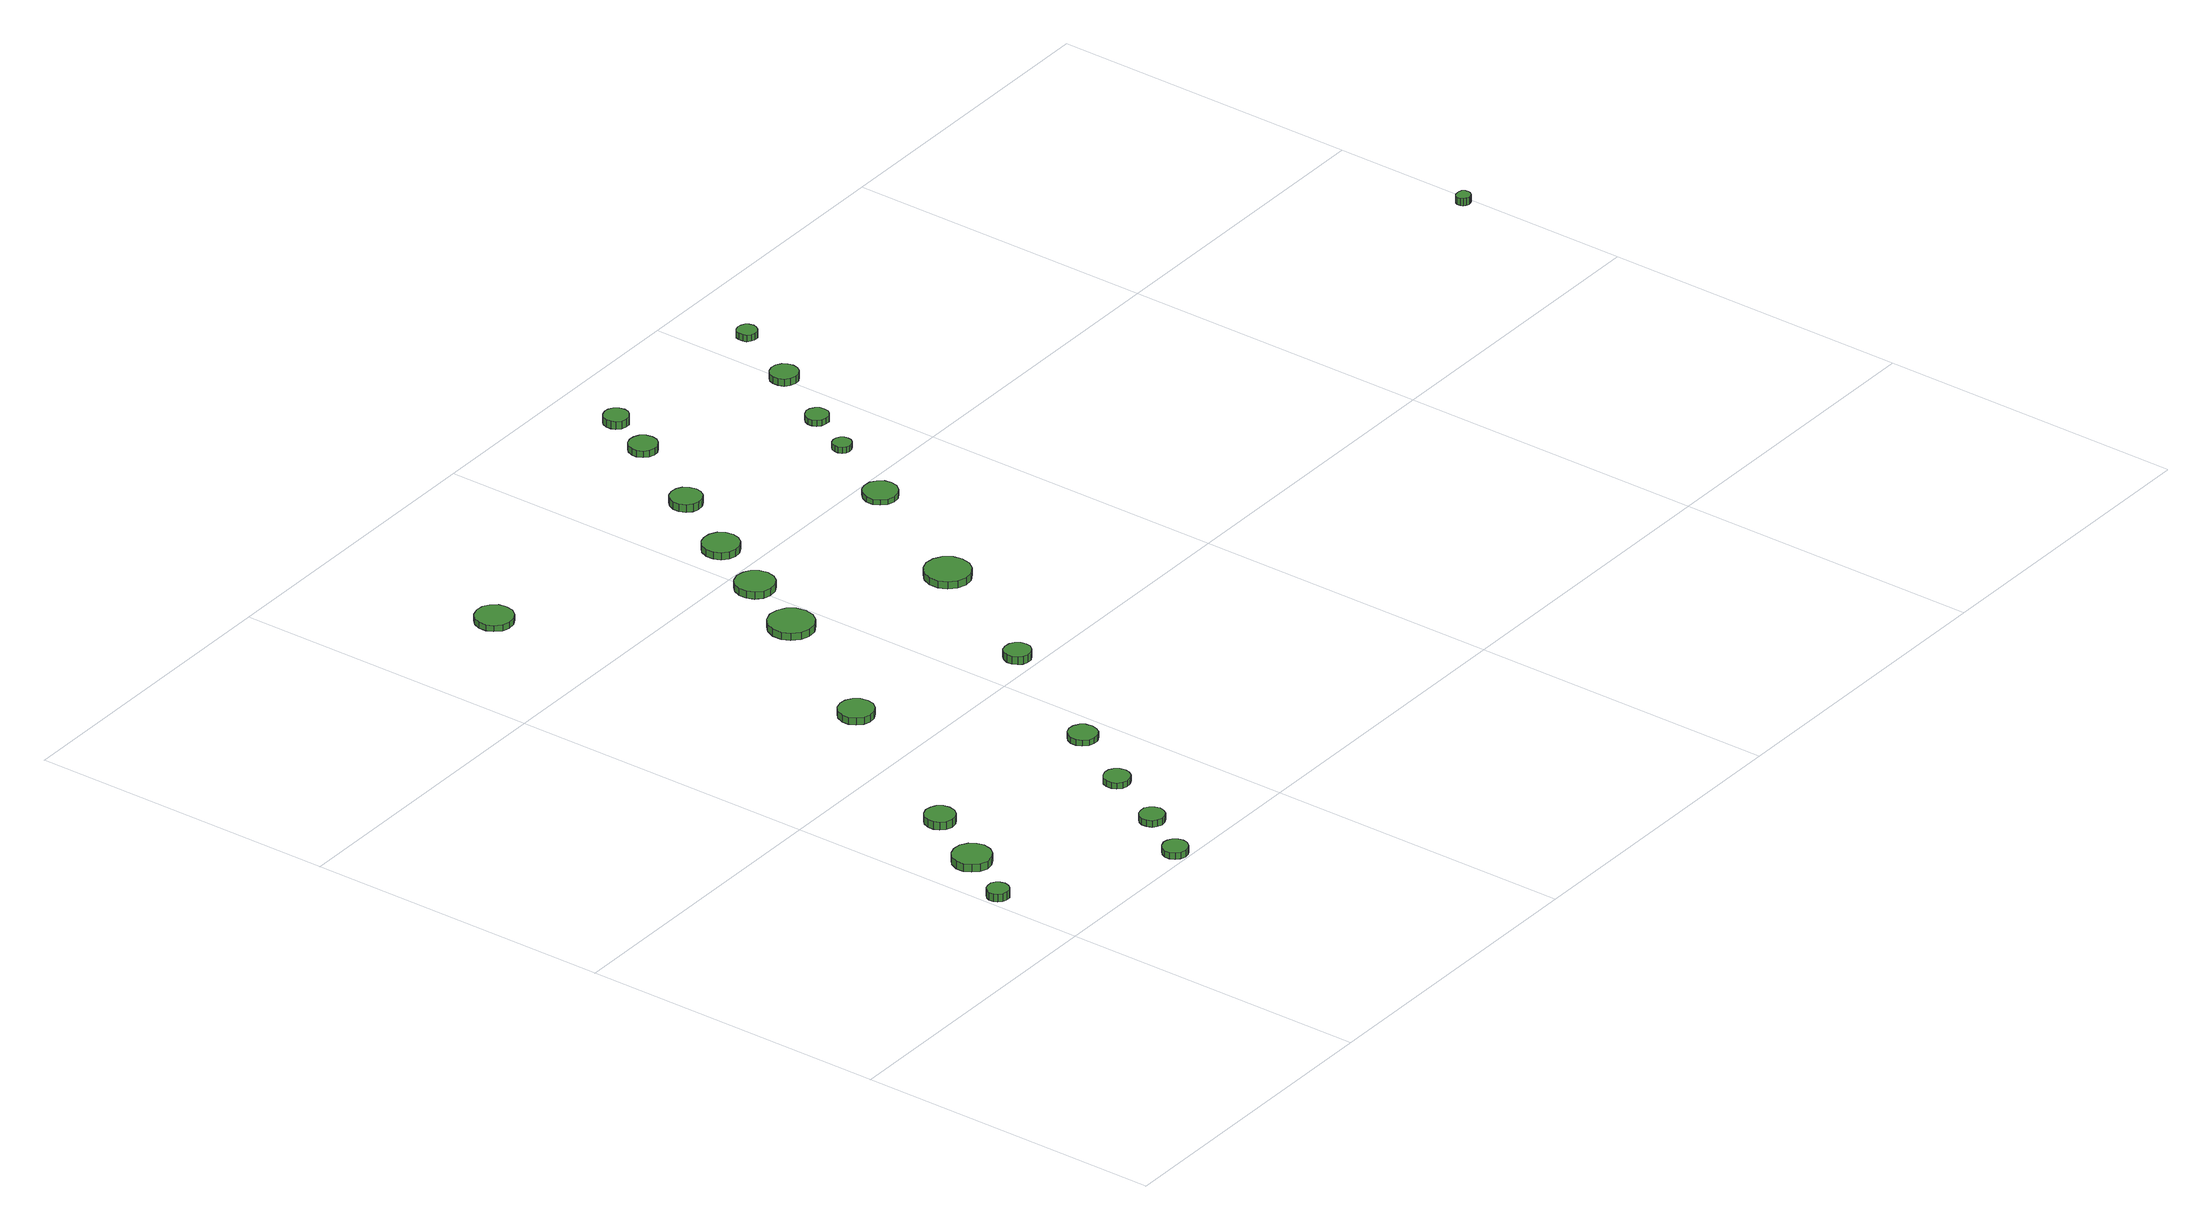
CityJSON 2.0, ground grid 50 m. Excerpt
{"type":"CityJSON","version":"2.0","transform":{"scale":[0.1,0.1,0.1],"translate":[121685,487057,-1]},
"CityObjects":{
"tree1":{"type":"SolitaryVegetationObject","attributes":{"function":"something"},"geometry":[{"type":"MultiSurface","lod":"1","boundaries":[[[0,1,2,3,4,5,6,7,8,9,10,11,12,13,14]],[[15,16,17,18,19,20,21,22,23,24,25,26,27,28,29]],[[0,29,28,1]],[[1,28,27,2]],[[2,27,26,3]],[[3,26,25,4]],[[4,25,24,5]],[[5,24,23,6]],[[6,23,22,7]],[[7,22,21,8]],[[8,21,20,9]],[[9,20,19,10]],[[10,19,18,11]],[[11,18,17,12]],[[12,17,16,13]],[[13,16,15,14]],[[14,15,29,0]]]}]},
"tree2":{"type":"SolitaryVegetationObject","attributes":{"function":"something"},"geometry":[{"type":"MultiSurface","lod":"1","boundaries":[[[30,31,32,33,34,35,36,37,38,39,40,41,42,43,44]],[[45,46,47,48,49,50,51,52,53,54,55,56,57,58,59]],[[30,59,58,31]],[[31,58,57,32]],[[32,57,56,33]],[[33,56,55,34]],[[34,55,54,35]],[[35,54,53,36]],[[36,53,52,37]],[[37,52,51,38]],[[38,51,50,39]],[[39,50,49,40]],[[40,49,48,41]],[[41,48,47,42]],[[42,47,46,43]],[[43,46,45,44]],[[44,45,59,30]]]}]},
"tree3":{"type":"SolitaryVegetationObject","attributes":{"function":"something"},"geometry":[{"type":"MultiSurface","lod":"1","boundaries":[[[60,61,62,63,64,65,66,67,68,69,70,71,72,73,74]],[[75,76,77,78,79,80,81,82,83,84,85,86,87,88,89]],[[60,89,88,61]],[[61,88,87,62]],[[62,87,86,63]],[[63,86,85,64]],[[64,85,84,65]],[[65,84,83,66]],[[66,83,82,67]],[[67,82,81,68]],[[68,81,80,69]],[[69,80,79,70]],[[70,79,78,71]],[[71,78,77,72]],[[72,77,76,73]],[[73,76,75,74]],[[74,75,89,60]]]}]},
"tree4":{"type":"SolitaryVegetationObject","attributes":{"function":"something"},"geometry":[{"type":"MultiSurface","lod":"1","boundaries":[[[90,91,92,93,94,95,96,97,98,99,100,101,102,103,104]],[[105,106,107,108,109,110,111,112,113,114,115,116,117,118,119]],[[90,119,118,91]],[[91,118,117,92]],[[92,117,116,93]],[[93,116,115,94]],[[94,115,114,95]],[[95,114,113,96]],[[96,113,112,97]],[[97,112,111,98]],[[98,111,110,99]],[[99,110,109,100]],[[100,109,108,101]],[[101,108,107,102]],[[102,107,106,103]],[[103,106,105,104]],[[104,105,119,90]]]}]},
"tree5":{"type":"SolitaryVegetationObject","attributes":{"function":"something"},"geometry":[{"type":"MultiSurface","lod":"1","boundaries":[[[120,121,122,123,124,125,126,127,128,129,130,131,132,133,134]],[[135,136,137,138,139,140,141,142,143,144,145,146,147,148,149]],[[120,149,148,121]],[[121,148,147,122]],[[122,147,146,123]],[[123,146,145,124]],[[124,145,144,125]],[[125,144,143,126]],[[126,143,142,127]],[[127,142,141,128]],[[128,141,140,129]],[[129,140,139,130]],[[130,139,138,131]],[[131,138,137,132]],[[132,137,136,133]],[[133,136,135,134]],[[134,135,149,120]]]}]},
"tree6":{"type":"SolitaryVegetationObject","attributes":{"function":"something"},"geometry":[{"type":"MultiSurface","lod":"1","boundaries":[[[150,151,152,153,154,155,156,157,158,159,160,161,162,163,164]],[[165,166,167,168,169,170,171,172,173,174,175,176,177,178,179]],[[150,179,178,151]],[[151,178,177,152]],[[152,177,176,153]],[[153,176,175,154]],[[154,175,174,155]],[[155,174,173,156]],[[156,173,172,157]],[[157,172,171,158]],[[158,171,170,159]],[[159,170,169,160]],[[160,169,168,161]],[[161,168,167,162]],[[162,167,166,163]],[[163,166,165,164]],[[164,165,179,150]]]}]},
"tree7":{"type":"SolitaryVegetationObject","attributes":{"function":"something"},"geometry":[{"type":"MultiSurface","lod":"1","boundaries":[[[180,181,182,183,184,185,186,187,188,189,190,191,192,193,194]],[[195,196,197,198,199,200,201,202,203,204,205,206,207,208,209]],[[180,209,208,181]],[[181,208,207,182]],[[182,207,206,183]],[[183,206,205,184]],[[184,205,204,185]],[[185,204,203,186]],[[186,203,202,187]],[[187,202,201,188]],[[188,201,200,189]],[[189,200,199,190]],[[190,199,198,191]],[[191,198,197,192]],[[192,197,196,193]],[[193,196,195,194]],[[194,195,209,180]]]}]},
"tree8":{"type":"SolitaryVegetationObject","attributes":{"function":"something"},"geometry":[{"type":"MultiSurface","lod":"1","boundaries":[[[210,211,212,213,214,215,216,217,218,219,220,221,222,223,224]],[[225,226,227,228,229,230,231,232,233,234,235,236,237,238,239]],[[210,239,238,211]],[[211,238,237,212]],[[212,237,236,213]],[[213,236,235,214]],[[214,235,234,215]],[[215,234,233,216]],[[216,233,232,217]],[[217,232,231,218]],[[218,231,230,219]],[[219,230,229,220]],[[220,229,228,221]],[[221,228,227,222]],[[222,227,226,223]],[[223,226,225,224]],[[224,225,239,210]]]}]},
"tree9":{"type":"SolitaryVegetationObject","attributes":{"function":"something"},"geometry":[{"type":"MultiSurface","lod":"1","boundaries":[[[240,241,242,243,244,245,246,247,248,249,250,251,252,253,254]],[[255,256,257,258,259,260,261,262,263,264,265,266,267,268,269]],[[240,269,268,241]],[[241,268,267,242]],[[242,267,266,243]],[[243,266,265,244]],[[244,265,264,245]],[[245,264,263,246]],[[246,263,262,247]],[[247,262,261,248]],[[248,261,260,249]],[[249,260,259,250]],[[250,259,258,251]],[[251,258,257,252]],[[252,257,256,253]],[[253,256,255,254]],[[254,255,269,240]]]}]},
"tree10":{"type":"SolitaryVegetationObject","attributes":{"function":"something"},"geometry":[{"type":"MultiSurface","lod":"1","boundaries":[[[270,271,272,273,274,275,276,277,278,279,280,281,282,283,284]],[[285,286,287,288,289,290,291,292,293,294,295,296,297,298,299]],[[270,299,298,271]],[[271,298,297,272]],[[272,297,296,273]],[[273,296,295,274]],[[274,295,294,275]],[[275,294,293,276]],[[276,293,292,277]],[[277,292,291,278]],[[278,291,290,279]],[[279,290,289,280]],[[280,289,288,281]],[[281,288,287,282]],[[282,287,286,283]],[[283,286,285,284]],[[284,285,299,270]]]}]},
"tree11":{"type":"SolitaryVegetationObject","attributes":{"function":"something"},"geometry":[{"type":"MultiSurface","lod":"1","boundaries":[[[300,301,302,303,304,305,306,307,308,309,310,311,312,313,314]],[[315,316,317,318,319,320,321,322,323,324,325,326,327,328,329]],[[300,329,328,301]],[[301,328,327,302]],[[302,327,326,303]],[[303,326,325,304]],[[304,325,324,305]],[[305,324,323,306]],[[306,323,322,307]],[[307,322,321,308]],[[308,321,320,309]],[[309,320,319,310]],[[310,319,318,311]],[[311,318,317,312]],[[312,317,316,313]],[[313,316,315,314]],[[314,315,329,300]]]}]},
"tree12":{"type":"SolitaryVegetationObject","attributes":{"function":"something"},"geometry":[{"type":"MultiSurface","lod":"1","boundaries":[[[330,331,332,333,334,335,336,337,338,339,340,341,342,343,344]],[[345,346,347,348,349,350,351,352,353,354,355,356,357,358,359]],[[330,359,358,331]],[[331,358,357,332]],[[332,357,356,333]],[[333,356,355,334]],[[334,355,354,335]],[[335,354,353,336]],[[336,353,352,337]],[[337,352,351,338]],[[338,351,350,339]],[[339,350,349,340]],[[340,349,348,341]],[[341,348,347,342]],[[342,347,346,343]],[[343,346,345,344]],[[344,345,359,330]]]}]},
"tree13":{"type":"SolitaryVegetationObject","attributes":{"function":"something"},"geometry":[{"type":"MultiSurface","lod":"1","boundaries":[[[360,361,362,363,364,365,366,367,368,369,370,371,372,373,374]],[[375,376,377,378,379,380,381,382,383,384,385,386,387,388,389]],[[360,389,388,361]],[[361,388,387,362]],[[362,387,386,363]],[[363,386,385,364]],[[364,385,384,365]],[[365,384,383,366]],[[366,383,382,367]],[[367,382,381,368]],[[368,381,380,369]],[[369,380,379,370]],[[370,379,378,371]],[[371,378,377,372]],[[372,377,376,373]],[[373,376,375,374]],[[374,375,389,360]]]}]},
"tree14":{"type":"SolitaryVegetationObject","attributes":{"function":"something"},"geometry":[{"type":"MultiSurface","lod":"1","boundaries":[[[390,391,392,393,394,395,396,397,398,399,400,401,402,403,404]],[[405,406,407,408,409,410,411,412,413,414,415,416,417,418,419]],[[390,419,418,391]],[[391,418,417,392]],[[392,417,416,393]],[[393,416,415,394]],[[394,415,414,395]],[[395,414,413,396]],[[396,413,412,397]],[[397,412,411,398]],[[398,411,410,399]],[[399,410,409,400]],[[400,409,408,401]],[[401,408,407,402]],[[402,407,406,403]],[[403,406,405,404]],[[404,405,419,390]]]}]},
"tree15":{"type":"SolitaryVegetationObject","attributes":{"function":"something"},"geometry":[{"type":"MultiSurface","lod":"1","boundaries":[[[420,421,422,423,424,425,426,427,428,429,430,431,432,433,434]],[[435,436,437,438,439,440,441,442,443,444,445,446,447,448,449]],[[420,449,448,421]],[[421,448,447,422]],[[422,447,446,423]],[[423,446,445,424]],[[424,445,444,425]],[[425,444,443,426]],[[426,443,442,427]],[[427,442,441,428]],[[428,441,440,429]],[[429,440,439,430]],[[430,439,438,431]],[[431,438,437,432]],[[432,437,436,433]],[[433,436,435,434]],[[434,435,449,420]]]}]},
"tree16":{"type":"SolitaryVegetationObject","attributes":{"function":"something"},"geometry":[{"type":"MultiSurface","lod":"1","boundaries":[[[450,451,452,453,454,455,456,457,458,459,460,461,462,463,464]],[[465,466,467,468,469,470,471,472,473,474,475,476,477,478,479]],[[450,479,478,451]],[[451,478,477,452]],[[452,477,476,453]],[[453,476,475,454]],[[454,475,474,455]],[[455,474,473,456]],[[456,473,472,457]],[[457,472,471,458]],[[458,471,470,459]],[[459,470,469,460]],[[460,469,468,461]],[[461,468,467,462]],[[462,467,466,463]],[[463,466,465,464]],[[464,465,479,450]]]}]},
"tree17":{"type":"SolitaryVegetationObject","attributes":{"function":"something"},"geometry":[{"type":"MultiSurface","lod":"1","boundaries":[[[480,481,482,483,484,485,486,487,488,489,490,491,492,493,494]],[[495,496,497,498,499,500,501,502,503,504,505,506,507,508,509]],[[480,509,508,481]],[[481,508,507,482]],[[482,507,506,483]],[[483,506,505,484]],[[484,505,504,485]],[[485,504,503,486]],[[486,503,502,487]],[[487,502,501,488]],[[488,501,500,489]],[[489,500,499,490]],[[490,499,498,491]],[[491,498,497,492]],[[492,497,496,493]],[[493,496,495,494]],[[494,495,509,480]]]}]},
"tree18":{"type":"SolitaryVegetationObject","attributes":{"function":"something"},"geometry":[{"type":"MultiSurface","lod":"1","boundaries":[[[510,511,512,513,514,515,516,517,518,519,520,521,522,523,524]],[[525,526,527,528,529,530,531,532,533,534,535,536,537,538,539]],[[510,539,538,511]],[[511,538,537,512]],[[512,537,536,513]],[[513,536,535,514]],[[514,535,534,515]],[[515,534,533,516]],[[516,533,532,517]],[[517,532,531,518]],[[518,531,530,519]],[[519,530,529,520]],[[520,529,528,521]],[[521,528,527,522]],[[522,527,526,523]],[[523,526,525,524]],[[524,525,539,510]]]}]},
"tree19":{"type":"SolitaryVegetationObject","attributes":{"function":"something"},"geometry":[{"type":"MultiSurface","lod":"1","boundaries":[[[540,541,542,543,544,545,546,547,548,549,550,551,552,553,554]],[[555,556,557,558,559,560,561,562,563,564,565,566,567,568,569]],[[540,569,568,541]],[[541,568,567,542]],[[542,567,566,543]],[[543,566,565,544]],[[544,565,564,545]],[[545,564,563,546]],[[546,563,562,547]],[[547,562,561,548]],[[548,561,560,549]],[[549,560,559,550]],[[550,559,558,551]],[[551,558,557,552]],[[552,557,556,553]],[[553,556,555,554]],[[554,555,569,540]]]}]},
"tree20":{"type":"SolitaryVegetationObject","attributes":{"function":"something"},"geometry":[{"type":"MultiSurface","lod":"1","boundaries":[[[570,571,572,573,574,575,576,577,578,579,580,581,582,583,584]],[[585,586,587,588,589,590,591,592,593,594,595,596,597,598,599]],[[570,599,598,571]],[[571,598,597,572]],[[572,597,596,573]],[[573,596,595,574]],[[574,595,594,575]],[[575,594,593,576]],[[576,593,592,577]],[[577,592,591,578]],[[578,591,590,579]],[[579,590,589,580]],[[580,589,588,581]],[[581,588,587,582]],[[582,587,586,583]],[[583,586,585,584]],[[584,585,599,570]]]}]},
"tree21":{"type":"SolitaryVegetationObject","attributes":{"function":"something"},"geometry":[{"type":"MultiSurface","lod":"1","boundaries":[[[600,601,602,603,604,605,606,607,608,609,610,611,612,613,614]],[[615,616,617,618,619,620,621,622,623,624,625,626,627,628,629]],[[600,629,628,601]],[[601,628,627,602]],[[602,627,626,603]],[[603,626,625,604]],[[604,625,624,605]],[[605,624,623,606]],[[606,623,622,607]],[[607,622,621,608]],[[608,621,620,609]],[[609,620,619,610]],[[610,619,618,611]],[[611,618,617,612]],[[612,617,616,613]],[[613,616,615,614]],[[614,615,629,600]]]}]},
"tree22":{"type":"SolitaryVegetationObject","attributes":{"function":"something"},"geometry":[{"type":"MultiSurface","lod":"1","boundaries":[[[630,631,632,633,634,635,636,637,638,639,640,641,642,643,644]],[[645,646,647,648,649,650,651,652,653,654,655,656,657,658,659]],[[630,659,658,631]],[[631,658,657,632]],[[632,657,656,633]],[[633,656,655,634]],[[634,655,654,635]],[[635,654,653,636]],[[636,653,652,637]],[[637,652,651,638]],[[638,651,650,639]],[[639,650,649,640]],[[640,649,648,641]],[[641,648,647,642]],[[642,647,646,643]],[[643,646,645,644]],[[644,645,659,630]]]}]},
"tree23":{"type":"SolitaryVegetationObject","attributes":{"function":"something"},"geometry":[{"type":"MultiSurface","lod":"1","boundaries":[[[660,661,662,663,664,665,666,667,668,669,670,671,672,673,674]],[[675,676,677,678,679,680,681,682,683,684,685,686,687,688,689]],[[660,689,688,661]],[[661,688,687,662]],[[662,687,686,663]],[[663,686,685,664]],[[664,685,684,665]],[[665,684,683,666]],[[666,683,682,667]],[[667,682,681,668]],[[668,681,680,669]],[[669,680,679,670]],[[670,679,678,671]],[[671,678,677,672]],[[672,677,676,673]],[[673,676,675,674]],[[674,675,689,660]]]}]}
},
"vertices":[
[40,156,20],[38,163,20],[34,169,20],[28,173,20],[21,173,20],[14,171,20],[8,166,20],[5,160,20],[5,152,20],[8,146,20],[14,141,20],[21,139,20],[28,139,20],[34,143,20],[38,149,20],[38,149,7],[34,143,7],[28,139,7],[21,139,7],[14,141,7],[8,146,7],[5,152,7],[5,160,7],[8,166,7],[14,171,7],[21,173,7],[28,173,7],[34,169,7],[38,163,7],[40,156,7],
[109,245,19],[106,257,19],[99,267,19],[88,274,19],[75,275,19],[63,271,19],[54,263,19],[48,251,19],[48,238,19],[54,227,19],[63,218,19],[75,214,19],[88,216,19],[99,222,19],[106,232,19],[106,232,6],[99,222,6],[88,216,6],[75,214,6],[63,218,6],[54,227,6],[48,238,6],[48,251,6],[54,263,6],[63,271,6],[75,275,6],[88,274,6],[99,267,6],[106,257,6],[109,245,6],
[164,349,19],[162,359,19],[156,367,19],[148,371,19],[138,373,19],[128,369,19],[121,363,19],[117,354,19],[117,344,19],[121,335,19],[128,328,19],[138,325,19],[148,326,19],[156,331,19],[162,339,19],[162,339,6],[156,331,6],[148,326,6],[138,325,6],[128,328,6],[121,335,6],[117,344,6],[117,354,6],[121,363,6],[128,369,6],[138,373,6],[148,371,6],[156,367,6],[162,359,6],[164,349,6],
[297,23,16],[295,31,16],[290,38,16],[283,42,16],[275,43,16],[267,40,16],[261,35,16],[257,27,16],[257,19,16],[261,11,16],[267,6,16],[275,3,16],[283,4,16],[290,8,16],[295,15,16],[295,15,5],[290,8,5],[283,4,5],[275,3,5],[267,6,5],[261,11,5],[257,19,5],[257,27,5],[261,35,5],[267,40,5],[275,43,5],[283,42,5],[290,38,5],[295,31,5],[297,23,5],
[349,104,16],[347,112,16],[342,119,16],[335,123,16],[327,123,16],[319,121,16],[313,115,16],[310,108,16],[310,100,16],[313,92,16],[319,87,16],[327,84,16],[335,85,16],[342,89,16],[347,96,16],[347,96,5],[342,89,5],[335,85,5],[327,84,5],[319,87,5],[313,92,5],[310,100,5],[310,108,5],[313,115,5],[319,121,5],[327,123,5],[335,123,5],[342,119,5],[347,112,5],[349,104,5],
[406,209,15],[404,218,15],[399,225,15],[392,229,15],[383,230,15],[375,227,15],[368,221,15],[365,214,15],[365,205,15],[368,197,15],[375,191,15],[383,189,15],[392,190,15],[399,194,15],[404,201,15],[404,201,5],[399,194,5],[392,190,5],[383,189,5],[375,191,5],[368,197,5],[365,205,5],[365,214,5],[368,221,5],[375,227,5],[383,230,5],[392,229,5],[399,225,5],[404,218,5],[406,209,5],
[329,620,22],[327,632,22],[320,641,22],[310,647,22],[299,648,22],[288,645,22],[279,637,22],[274,626,22],[274,615,22],[279,604,22],[288,596,22],[299,593,22],[310,594,22],[320,600,22],[327,609,22],[327,609,10],[320,600,10],[310,594,10],[299,593,10],[288,596,10],[279,604,10],[274,615,10],[274,626,10],[279,637,10],[288,645,10],[299,648,10],[310,647,10],[320,641,10],[327,632,10],[329,620,10],
[476,322,15],[474,332,15],[469,339,15],[460,344,15],[451,345,15],[442,342,15],[435,336,15],[431,327,15],[431,318,15],[435,309,15],[442,302,15],[451,299,15],[460,300,15],[469,305,15],[474,313,15],[474,313,5],[469,305,5],[460,300,5],[451,299,5],[442,302,5],[435,309,5],[431,318,5],[431,327,5],[435,336,5],[442,342,5],[451,345,5],[460,344,5],[469,339,5],[474,332,5],[476,322,5],
[235,1206,15],[233,1219,15],[225,1229,15],[215,1235,15],[202,1236,15],[190,1232,15],[181,1224,15],[176,1213,15],[176,1200,15],[181,1189,15],[190,1180,15],[202,1177,15],[215,1178,15],[225,1184,15],[233,1194,15],[233,1194,5],[225,1184,5],[215,1178,5],[202,1177,5],[190,1180,5],[181,1189,5],[176,1200,5],[176,1213,5],[181,1224,5],[190,1232,5],[202,1236,5],[215,1235,5],[225,1229,5],[233,1219,5],[235,1206,5],
[475,841,24],[472,856,24],[463,868,24],[450,875,24],[435,877,24],[421,872,24],[410,862,24],[404,848,24],[404,833,24],[410,820,24],[421,809,24],[435,805,24],[450,806,24],[463,814,24],[472,826,24],[472,826,12],[463,814,12],[450,806,12],[435,805,12],[421,809,12],[410,820,12],[404,833,12],[404,848,12],[410,862,12],[421,872,12],[435,877,12],[450,875,12],[463,868,12],[472,856,12],[475,841,12],
[591,527,24],[590,536,24],[585,543,24],[577,547,24],[568,548,24],[560,546,24],[554,540,24],[550,532,24],[550,523,24],[554,515,24],[560,509,24],[568,507,24],[577,507,24],[585,512,24],[590,519,24],[590,519,11],[585,512,11],[577,507,11],[568,507,11],[560,509,11],[554,515,11],[550,523,11],[550,532,11],[554,540,11],[560,546,11],[568,548,11],[577,547,11],[585,543,11],[590,536,11],[591,527,11],
[534,954,19],[531,967,19],[524,977,19],[513,983,19],[500,985,19],[488,981,19],[478,972,19],[473,960,19],[473,948,19],[478,936,19],[488,927,19],[500,923,19],[513,925,19],[524,931,19],[531,941,19],[531,941,7],[524,931,7],[513,925,7],[500,923,7],[488,927,7],[478,936,7],[473,948,7],[473,960,7],[478,972,7],[488,981,7],[500,985,7],[513,983,7],[524,977,7],[531,967,7],[534,954,7],
[592,1060,17],[590,1072,17],[583,1082,17],[572,1088,17],[560,1089,17],[549,1086,17],[540,1078,17],[535,1066,17],[535,1054,17],[540,1043,17],[549,1035,17],[560,1031,17],[572,1033,17],[583,1039,17],[590,1049,17],[590,1049,5],[583,1039,5],[572,1033,5],[560,1031,5],[549,1035,5],[540,1043,5],[535,1054,5],[535,1066,5],[540,1078,5],[549,1086,5],[560,1089,5],[572,1088,5],[583,1082,5],[590,1072,5],[592,1060,5],
[727,744,24],[724,758,24],[715,771,24],[702,778,24],[687,780,24],[673,775,24],[662,765,24],[656,751,24],[656,736,24],[662,722,24],[673,712,24],[687,707,24],[702,709,24],[715,717,24],[724,729,24],[724,729,12],[715,717,12],[702,709,12],[687,707,12],[673,712,12],[662,722,12],[656,736,12],[656,751,12],[662,765,12],[673,775,12],[687,780,12],[702,778,12],[715,771,12],[724,758,12],[727,744,12],
[661,1178,18],[659,1188,18],[653,1197,18],[644,1202,18],[634,1203,18],[624,1200,18],[616,1193,18],[612,1183,18],[612,1173,18],[616,1163,18],[624,1156,18],[634,1153,18],[644,1154,18],[653,1159,18],[659,1168,18],[659,1168,5],[653,1159,5],[644,1154,5],[634,1153,5],[624,1156,5],[616,1163,5],[612,1173,5],[612,1183,5],[616,1193,5],[624,1200,5],[634,1203,5],[644,1202,5],[653,1197,5],[659,1188,5],[661,1178,5],
[849,963,15],[847,974,15],[840,983,15],[831,989,15],[819,990,15],[808,987,15],[800,979,15],[795,969,15],[795,957,15],[800,947,15],[808,939,15],[819,936,15],[831,937,15],[840,943,15],[847,952,15],[847,952,6],[840,943,6],[831,937,6],[819,936,6],[808,939,6],[800,947,6],[795,957,6],[795,969,6],[800,979,6],[808,987,6],[819,990,6],[831,989,6],[840,983,6],[847,974,6],[849,963,6],
[743,1319,16],[741,1328,16],[735,1336,16],[727,1340,16],[718,1341,16],[709,1338,16],[702,1332,16],[698,1323,16],[698,1314,16],[702,1305,16],[709,1299,16],[718,1296,16],[727,1297,16],[735,1302,16],[741,1309,16],[741,1309,5],[735,1302,5],[727,1297,5],[718,1296,5],[709,1299,5],[702,1305,5],[698,1314,5],[698,1323,5],[702,1332,5],[709,1338,5],[718,1341,5],[727,1340,5],[735,1336,5],[741,1328,5],[743,1319,5],
[778,1395,18],[776,1403,18],[771,1410,18],[764,1414,18],[756,1415,18],[748,1412,18],[742,1407,18],[739,1399,18],[739,1391,18],[742,1384,18],[748,1378,18],[756,1376,18],[764,1376,18],[771,1381,18],[776,1387,18],[776,1387,5],[771,1381,5],[764,1376,5],[756,1376,5],[748,1378,5],[742,1384,5],[739,1391,5],[739,1399,5],[742,1407,5],[748,1412,5],[756,1415,5],[764,1414,5],[771,1410,5],[776,1403,5],[778,1395,5],
[910,1087,16],[909,1093,16],[905,1098,16],[900,1101,16],[894,1102,16],[888,1100,16],[883,1096,16],[881,1090,16],[881,1084,16],[883,1078,16],[888,1074,16],[894,1072,16],[900,1073,16],[905,1076,16],[909,1081,16],[909,1081,6],[905,1076,6],[900,1073,6],[894,1072,6],[888,1074,6],[883,1078,6],[881,1084,6],[881,1090,6],[883,1096,6],[888,1100,6],[894,1102,6],[900,1101,6],[905,1098,6],[909,1093,6],[910,1087,6],
[955,1164,16],[954,1171,16],[949,1177,16],[943,1181,16],[935,1182,16],[928,1179,16],[922,1174,16],[919,1167,16],[919,1160,16],[922,1153,16],[928,1148,16],[935,1146,16],[943,1146,16],[949,1150,16],[954,1156,16],[954,1156,6],[949,1150,6],[943,1146,6],[935,1146,6],[928,1148,6],[922,1153,6],[919,1160,6],[919,1167,6],[922,1174,6],[928,1179,6],[935,1182,6],[943,1181,6],[949,1177,6],[954,1171,6],[955,1164,6],
[1025,1272,17],[1023,1281,17],[1018,1288,17],[1010,1293,17],[1001,1294,17],[992,1291,17],[985,1285,17],[982,1277,17],[982,1268,17],[985,1259,17],[992,1253,17],[1001,1250,17],[1010,1251,17],[1018,1256,17],[1023,1263,17],[1023,1263,5],[1018,1256,5],[1010,1251,5],[1001,1250,5],[992,1253,5],[985,1259,5],[982,1268,5],[982,1277,5],[985,1285,5],[992,1291,5],[1001,1294,5],[1010,1293,5],[1018,1288,5],[1023,1281,5],[1025,1272,5],
[1082,1386,16],[1080,1393,16],[1077,1398,16],[1071,1401,16],[1064,1402,16],[1058,1400,16],[1053,1396,16],[1051,1390,16],[1051,1383,16],[1053,1377,16],[1058,1373,16],[1064,1371,16],[1071,1371,16],[1077,1375,16],[1080,1380,16],[1080,1380,5],[1077,1375,5],[1071,1371,5],[1064,1371,5],[1058,1373,5],[1053,1377,5],[1051,1383,5],[1051,1390,5],[1053,1396,5],[1058,1400,5],[1064,1402,5],[1071,1401,5],[1077,1398,5],[1080,1393,5],[1082,1386,5],
[1984,758,31],[1983,763,31],[1980,767,31],[1976,769,31],[1971,769,31],[1967,768,31],[1963,765,31],[1961,761,31],[1961,756,31],[1963,752,31],[1967,749,31],[1971,747,31],[1976,748,31],[1980,750,31],[1983,754,31],[1983,754,19],[1980,750,19],[1976,748,19],[1971,747,19],[1967,749,19],[1963,752,19],[1961,756,19],[1961,761,19],[1963,765,19],[1967,768,19],[1971,769,19],[1976,769,19],[1980,767,19],[1983,763,19],[1984,758,19]
]}
